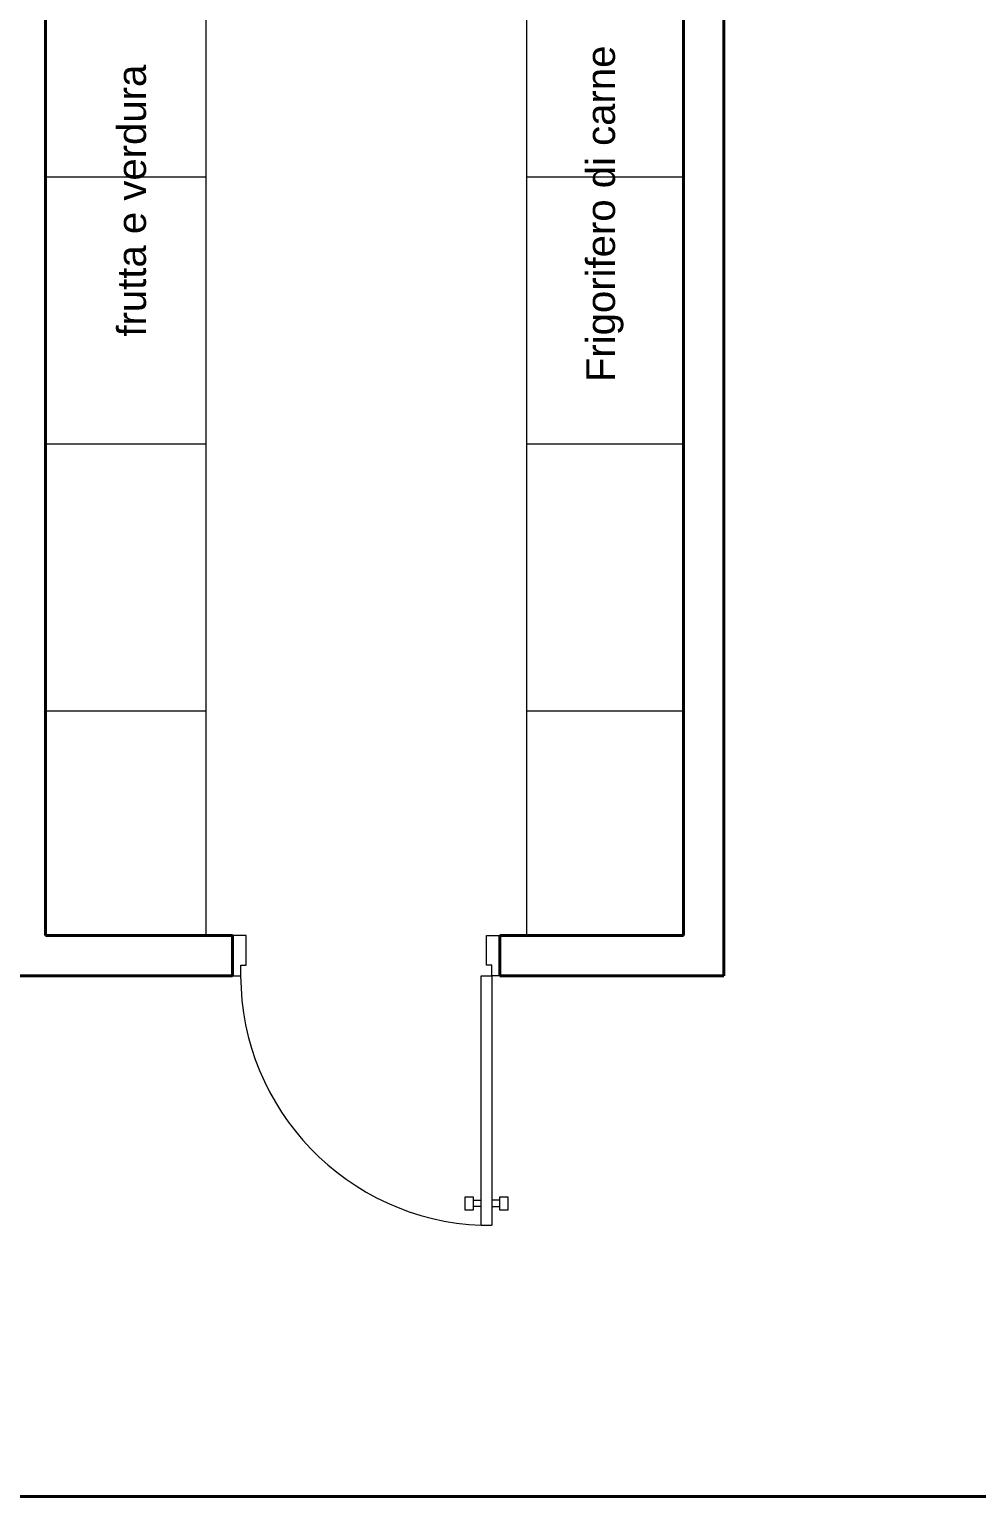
# Model space of a CAD drawing. Header units: inches. Extents: x -2770 to 3095, y -2847 to 3009.
# Drawn here: x 42.065 to 43.838, y 110.619 to 113.365 of the extents above; entities that cross this region are included whole.
import ezdxf

# ---------------------------------------------------------------- set-up
doc = ezdxf.new("R2010")
doc.units = ezdxf.units.IN
doc.header["$LTSCALE"] = 0.1
doc.header["$MEASUREMENT"] = 0
for name, color, linetype, lineweight in [('ARREDI attrezzature - furniture', 175, 'Continuous', 9), ('MURATURA sezioni - section wall', 7, 'Continuous', 40), ('PORTE finestre - doors windows', 252, 'Continuous', 5), ('PROIEZIONI finissime - fine lines', 251, 'Continuous', 9)]:
    doc.layers.add(name, color=color, linetype=linetype, lineweight=lineweight)
doc.layers.add('SCRITTE - txt', color=252, linetype='Continuous')
doc.styles.get("Standard").update_dxf_attribs({"font": 'Arial.ttf'})

msp = doc.modelspace()

# ---------------------------------------------------------------- linework, layer by layer
at = {"layer": 'ARREDI attrezzature - furniture'}
for p, q in [((42.39547, 114.08885), (42.39547, 111.66897)), ((42.99547, 114.08885), (42.99547, 111.66897)), ((42.39547, 113.08885), (42.09547, 113.08885)), ((43.28922, 113.08885), (42.99547, 113.08885)), ((42.39547, 112.58885), (42.09547, 112.58885)), ((43.28922, 112.58885), (42.99547, 112.58885)), ((42.39547, 112.08885), (42.09547, 112.08885)), ((43.28922, 112.08885), (42.99547, 112.08885))]:
    msp.add_line(p, q, dxfattribs=at)
at = {"layer": 'MURATURA sezioni - section wall'}
for p, q in [((43.36422, 111.59397), (43.36422, 114.16385)), ((42.09547, 114.08885), (42.09547, 111.66897)), ((43.28922, 111.66897), (43.28922, 114.08885)), ((42.44547, 111.66897), (42.09547, 111.66897)), ((42.44547, 111.59397), (42.44547, 111.66897)), ((42.94547, 111.66897), (43.28922, 111.66897)), ((42.94547, 111.59397), (42.94547, 111.66897)), ((42.44547, 111.59397), (42.03471, 111.59397)), ((42.94547, 111.59397), (43.36422, 111.59397)), ((42.03471, 110.61897), (47.50969, 110.61897))]:
    msp.add_line(p, q, dxfattribs=at)
at = {"layer": 'PORTE finestre - doors windows'}
for p, q in [((42.47047, 111.66897), (42.44547, 111.66897)), ((42.44547, 111.66897), (42.44547, 111.59397)), ((42.47047, 111.61397), (42.47047, 111.66897)), ((42.92047, 111.66897), (42.94547, 111.66897)), ((42.92047, 111.61397), (42.92047, 111.66897)), ((42.94547, 111.66897), (42.94547, 111.59397)), ((42.46047, 111.61397), (42.47047, 111.61397)), ((42.46047, 111.59397), (42.46047, 111.61397)), ((42.93047, 111.61397), (42.92047, 111.61397)), ((42.93047, 111.59397), (42.93047, 111.61397)), ((42.44547, 111.59397), (42.46047, 111.59397)), ((42.91047, 111.59397), (42.93047, 111.59397)), ((42.91047, 111.127), (42.91047, 111.59397)), ((42.93047, 111.59397), (42.93047, 111.127)), ((42.94547, 111.59397), (42.93047, 111.59397)), ((42.88047, 111.18022), (42.89547, 111.18022)), ((42.88047, 111.15522), (42.88047, 111.18022)), ((42.89547, 111.18022), (42.89547, 111.15522)), ((42.89575, 111.17416), (42.91029, 111.17416)), ((42.94497, 111.17416), (42.93043, 111.17416)), ((42.94547, 111.18022), (42.96047, 111.18022)), ((42.94547, 111.15522), (42.94547, 111.18022)), ((42.96047, 111.18022), (42.96047, 111.15522)), ((42.89547, 111.15522), (42.88047, 111.15522)), ((42.91029, 111.16207), (42.89575, 111.16207)), ((42.93043, 111.16207), (42.94497, 111.16207)), ((42.96047, 111.15522), (42.94547, 111.15522)), ((42.91047, 111.127), (42.93047, 111.127))]:
    msp.add_line(p, q, dxfattribs=at)
at = {"layer": 'PROIEZIONI finissime - fine lines'}
msp.add_arc((42.92955, 111.59555), 0.46909, 180.19242, 267.66815, dxfattribs=at)

# ---------------------------------------------------------------- texts
at = {"layer": 'SCRITTE - txt'}
for s, p in [('Frigorifero di carne', (43.1608, 112.70499)), ('frutta e verdura', (42.28329, 112.79012))]:
    msp.add_text(s, height=0.0537347, rotation=90, dxfattribs=at).set_placement(p)

doc.saveas('drawing.dxf')
